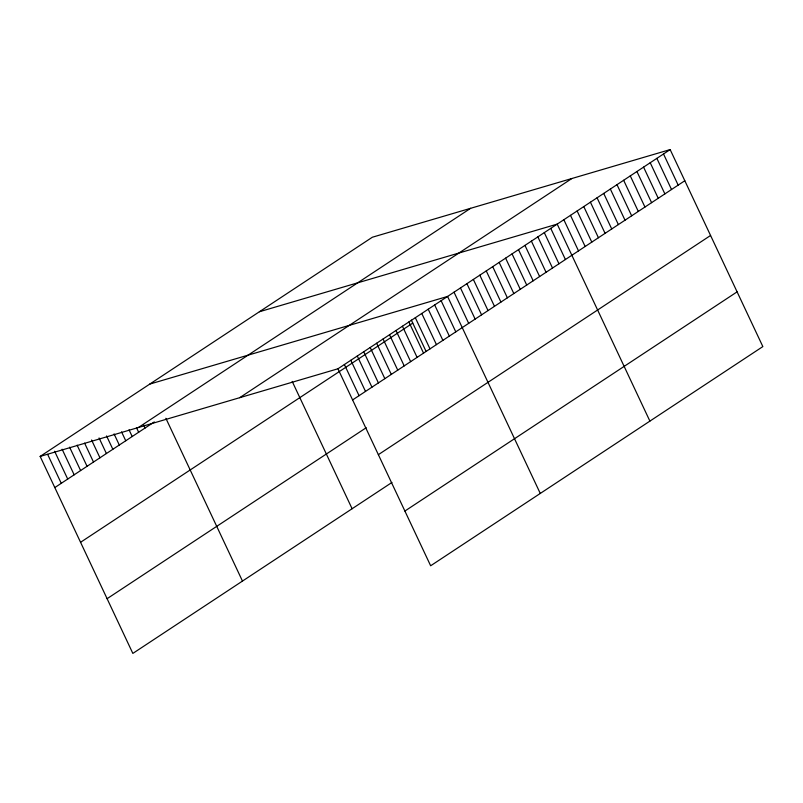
<?xml version="1.0" encoding="UTF-8"?>
<svg xmlns="http://www.w3.org/2000/svg" width="803" height="803" viewBox="0 0 803 803"><rect width="100%" height="100%" fill="white"/><g stroke="black" fill="none" stroke-linecap="round" stroke-linejoin="round"><path stroke-width="1.2" d="M40.15 456.415L372.351 237.226L670.154 149.589L762.85 346.585L430.649 565.774L337.943 368.778L40.15 456.415L132.846 653.411L391.964 482.442M138.427 427.497L470.628 208.308M54.815 487.572L154.306 421.926M239.675 397.696L571.877 178.507M337.943 368.778L670.154 149.589M80.561 542.296L412.772 323.107M352.607 399.934L684.808 180.745M107.1 598.687L366.218 427.718M378.364 454.669L710.565 235.48M404.893 511.049L737.094 291.86M259.409 311.745L557.202 224.117L649.898 421.113M149.78 384.085L447.572 296.448L540.268 493.443M663.509 153.975L678.174 185.132M656.864 158.362L671.529 189.518M650.219 162.738L664.884 193.904M643.574 167.124L658.239 198.281M636.93 171.511L651.594 202.667M630.285 175.897L644.95 207.054M623.64 180.273L638.305 211.44M616.995 184.66L631.66 215.816M610.35 189.046L625.015 220.203M603.715 193.433L618.37 224.589M597.071 197.809L611.725 228.975M590.426 202.195L605.081 233.352M583.781 206.582L598.436 237.738M577.136 210.968L591.791 242.125M570.491 215.345L585.156 246.501M563.847 219.731L578.511 250.887M550.758 228.373L565.412 259.53M544.304 232.629L558.968 263.786M537.859 236.885L552.514 268.041M531.405 241.131L546.07 272.297M524.961 245.387L539.616 276.543M518.507 249.643L533.172 280.799M512.063 253.899L526.718 285.055M505.609 258.154L520.274 289.311M499.165 262.41L513.83 293.567M492.711 266.666L507.376 297.823M486.267 270.922L500.931 302.079M479.823 275.178L494.477 306.334M473.368 279.434L488.033 310.59M466.924 283.68L481.579 314.846M460.47 287.936L475.135 319.092M454.026 292.192L468.681 323.348M441.128 300.703L455.783 331.86M434.674 304.959L449.339 336.116M428.23 309.215L442.895 340.372M421.776 313.471L436.441 344.628M415.332 317.727L429.996 348.883M411.337 320.066L426.032 351.302M408.878 321.973L423.542 353.139M402.433 326.229L417.098 357.395M395.989 330.485L410.644 361.641M389.535 334.741L404.2 365.897M383.091 338.996L397.746 370.153M376.637 343.252L391.302 374.409M370.193 347.508L384.848 378.665M363.739 351.764L378.404 382.921M357.295 356.02L371.95 387.176M350.841 360.276L365.506 391.432M344.397 364.522L359.061 395.688M292.192 381.415L352.105 508.741M165.87 418.283L242.476 581.081M143.526 424.667L145.092 428.009M136.55 427.808L138.648 432.255M129.052 429.836L132.194 436.511M121.554 431.863L125.75 440.767M114.066 433.901L119.296 445.023M106.568 435.929L112.852 449.279M99.07 437.956L106.397 453.534M91.572 439.984L99.953 457.79M84.606 443.126L93.499 462.046M77.108 445.153L87.055 466.302M69.61 447.181L80.611 470.558M62.112 449.218L74.157 474.804M54.614 451.246L67.713 479.06M47.648 454.388L61.259 483.316"/></g></svg>
